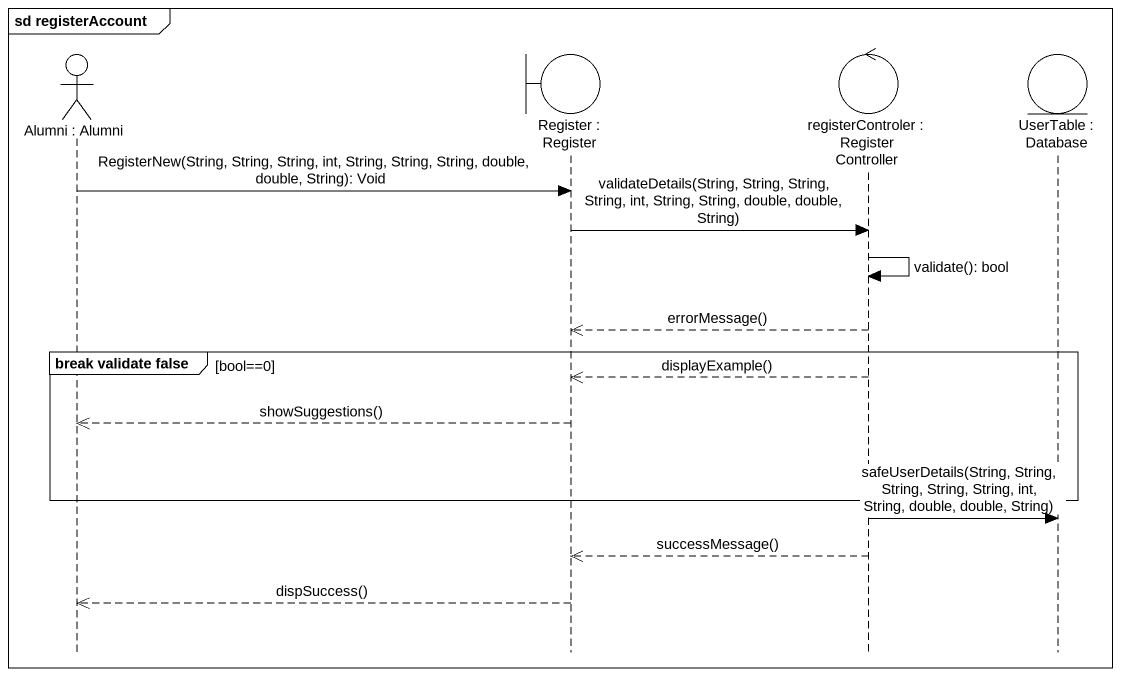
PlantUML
@startuml
mainframe sd registerAccount
hide footbox
actor "Alumni : Alumni" as Alumni
boundary "Register : Register" as Register
control "registerControler : RegisterController" as registerControler
entity "UserTable : Database" as UserTable

Alumni -> Register : RegisterNew(String, String, String, int, String, String, String, double, double, String): Void
Register -> registerControler : validateDetails(String, String, String, String, int, String, String, double, double, String)
registerControler -> registerControler : validate(): bool
registerControler -->> Register : errorMessage()
group break validate false [bool==0]
  registerControler -->> Register : displayExample()
  Register -->> Alumni : showSuggestions()
end
registerControler -> UserTable : safeUserDetails(String, String, String, String, String, int, String, double, double, String)
registerControler -->> Register : successMessage()
Register -->> Alumni : dispSuccess()
@enduml
